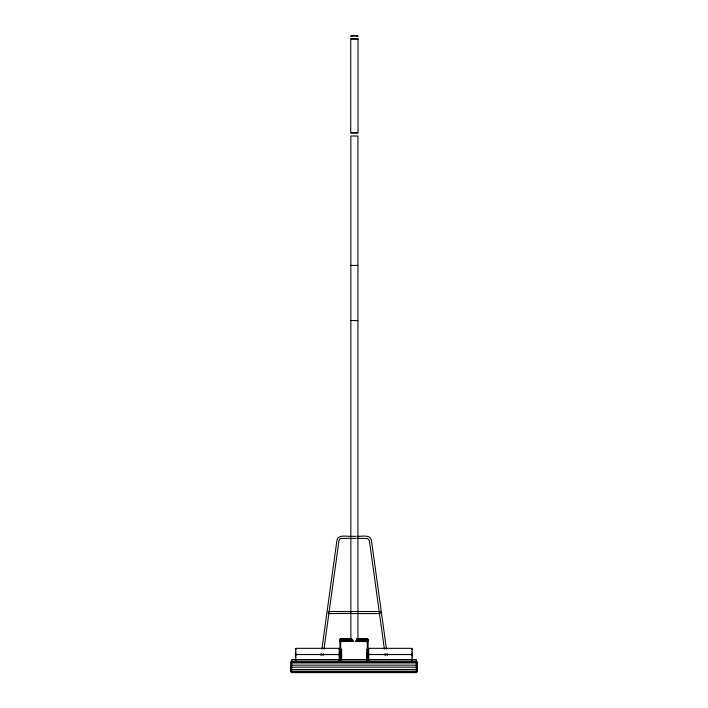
<?xml version="1.0" encoding="UTF-8"?>
<svg xmlns="http://www.w3.org/2000/svg" width="708" height="708" viewBox="0 0 708 708"><rect width="100%" height="100%" fill="white"/><g stroke="black" fill="none" stroke-linecap="round" stroke-linejoin="round"><path stroke-width="1.06" d="M321.016 655.511L321.317 653.342M321.919 648.997L336.919 540.363C338.079 534.097 346.849 536.646 350.876 536.319M323.06 655.75L323.361 653.555M323.963 649.174L339.008 540.363L339.84 539.027L341.274 538.39L350.876 538.372M353.478 36.214L353.69 35.4M352.628 36.214L353.035 35.4M341.265 649.873L341.743 649.032M341.265 650.174L341.743 649.448M341.265 655.688L341.743 654.962M366.514 654.776L366.992 654.05M366.514 660.29L366.992 659.564M351.894 36.214L352.469 35.4M351.327 36.214L352.044 35.4M295.369 649.174L296.183 648.333L338.893 648.333L339.716 649.174M295.369 655.396L296.183 654.546L338.893 654.546L339.716 655.396M339.716 653.643L338.893 654.484L296.183 654.484L295.369 653.643M368.098 649.174L368.921 648.333L411.631 648.333L412.445 649.174M368.098 655.396L368.921 654.546L411.631 654.546L412.445 655.396M412.445 653.643L411.631 654.484L368.921 654.484L368.098 653.643M350.973 36.214L351.77 35.4M416.313 672.6L417.127 671.777L417.127 661.9L416.313 661.086L291.687 661.086L290.873 661.9L290.873 671.777L291.687 672.6L416.313 672.6L416.313 659.555L291.687 659.555L291.687 672.6M350.858 36.214L351.681 35.4M339.902 639.483L340.716 638.687L351.345 638.687M417.127 671.441L416.313 672.228L291.687 672.228L290.873 671.441M295.369 649.475L296.183 648.74M295.369 655.688L296.183 654.962M338.893 654.077L339.716 653.342M338.893 660.29L339.716 659.564M368.098 649.475L368.921 648.74M368.098 655.688L368.921 654.962M411.631 654.077L412.445 653.342M411.631 660.29L412.445 659.564M341.265 650.997L341.743 650.572M341.265 656.511L341.743 656.086M366.514 653.652L366.992 653.227M366.514 659.166L366.992 658.741M339.902 639.687L340.716 638.97L351.345 638.97M417.127 670.485L416.313 671.14L291.687 671.14L290.873 670.485M339.902 640.023L340.716 639.421L352.407 639.421M417.127 669.007L416.313 669.467L291.687 669.467L290.873 669.007M339.902 640.457L352.407 640.014M295.369 650.289L296.183 649.873M295.369 656.511L296.183 656.086M338.893 652.953L339.716 652.528M338.893 659.166L339.716 658.741M368.098 650.289L368.921 649.873M368.098 656.511L368.921 656.086M411.631 652.953L412.445 652.528M411.631 659.166L412.445 658.741M290.873 662.237L417.127 662.237M339.902 640.97L353.469 640.713M417.127 667.157L290.873 667.157M339.902 641.572L353.469 641.466M290.873 662.945L417.127 662.945M290.873 665.139L417.127 665.139M350.858 38.728L357.929 38.728M350.858 133.166L357.929 133.166M350.858 265.403L357.929 265.403M350.858 320.591L357.929 320.591M351.894 536.319L356.159 536.319M351.894 538.372L356.159 538.372M351.894 611.517L356.894 611.517M357.929 611.517L379.541 611.517M351.894 613.57L356.894 613.57M357.929 613.57L379.541 613.57M356.655 638.687L367.284 638.687L368.098 639.413L368.098 659.998M356.655 638.97L367.284 638.97L368.098 639.687M356.655 639.421L367.284 639.421L368.098 640.023M356.655 640.014L368.098 640.457M355.593 640.713L368.098 640.97M355.593 641.466L368.098 641.572M295.369 651.413L296.183 651.413M338.893 651.413L339.716 651.413M368.098 651.413L368.921 651.413M411.631 651.413L412.445 651.413M341.265 652.112L341.743 652.112M366.514 652.112L366.992 652.112M295.369 657.626L296.183 657.626M338.893 657.626L339.716 657.626M341.265 657.626L341.743 657.626M366.514 657.626L366.992 657.626M368.098 657.626L368.921 657.626M411.631 657.626L412.445 657.626M411.631 649.873L412.445 650.289M411.631 656.086L412.445 656.511M368.098 652.528L368.921 652.953M368.098 658.741L368.921 659.166M338.893 649.873L339.716 650.289M338.893 656.086L339.716 656.511M295.369 652.528L296.183 652.953M295.369 658.741L296.183 659.166M366.514 650.572L366.992 650.997M366.514 656.086L366.992 656.511M341.265 653.227L341.743 653.652M341.265 658.741L341.743 659.166M411.631 648.74L412.445 649.475M411.631 654.962L412.445 655.688M368.098 653.342L368.921 654.077M368.098 659.564L368.921 660.29M338.893 648.74L339.716 649.475M338.893 654.962L339.716 655.688M295.369 653.342L296.183 654.077M295.369 659.564L296.183 660.29M368.098 639.483L367.284 638.687L367.284 659.998M357.106 35.4L357.929 36.214M357.009 35.4L357.805 36.214M356.744 35.4L357.452 36.214M356.31 35.4L356.894 36.214M366.514 649.448L366.992 650.174M366.514 654.962L366.992 655.688M341.265 654.05L341.743 654.776M341.265 659.564L341.743 660.29M355.752 35.4L356.159 36.214M355.097 35.4L355.31 36.214M386.435 648.997L371.443 540.363C370.275 534.097 361.505 536.646 357.478 536.319L357.478 536.832M387.037 653.342L387.338 655.511M384.391 649.174L369.346 540.363L367.399 538.452L357.478 538.372L357.478 537.859M384.993 653.555L385.302 655.75M380.621 611.517L380.621 613.429M357.929 639.023L357.929 136.042L350.858 136.042L350.858 612.544M354.389 35.4L354.389 36.214M351.062 612.031L351.062 611.517L328.37 611.517L328.37 613.57L351.062 613.429M350.858 613.65L350.858 639.023M340.716 659.998L340.716 638.589L339.902 639.413L339.902 659.998M358.036 39.082L350.752 39.082L350.752 132.511L358.036 132.511L358.036 39.082"/></g></svg>
